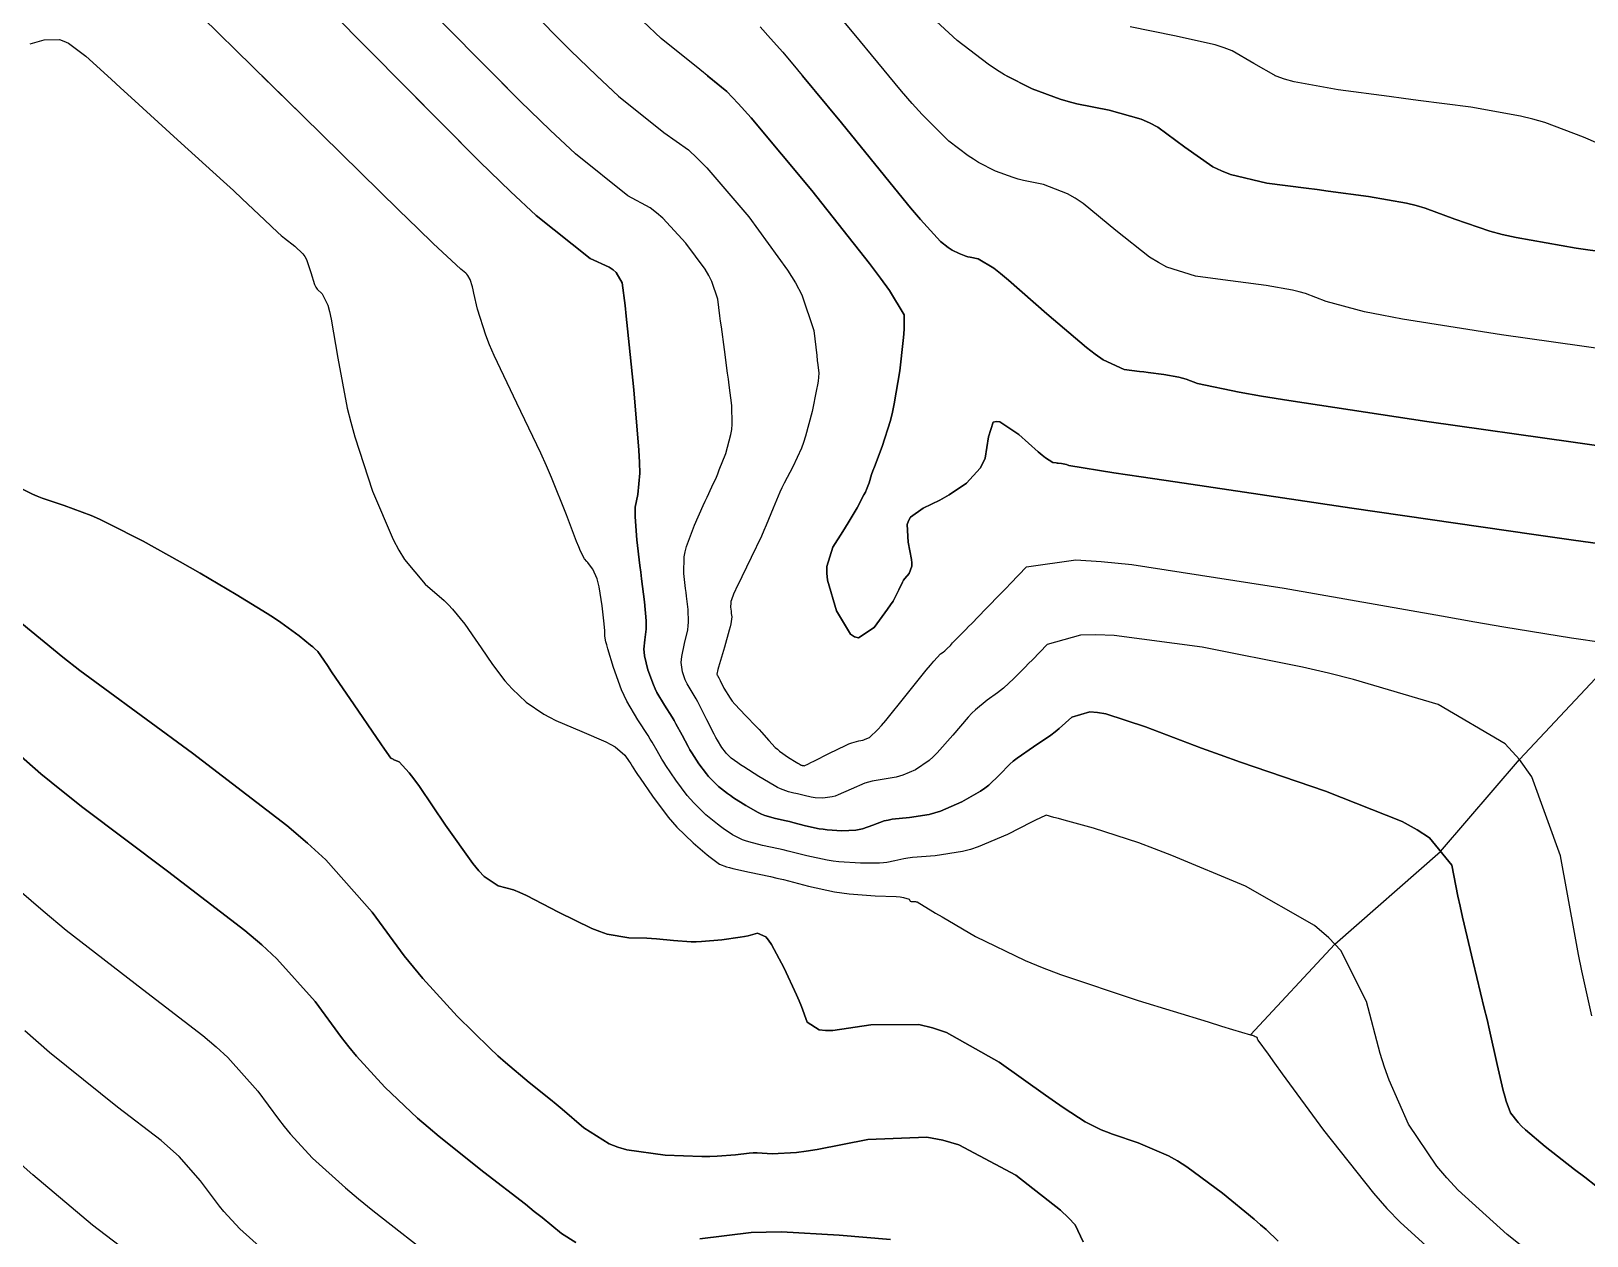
# Model space of a CAD drawing. Header units: metres. Extents: x 837117 to 838479, y 1189012 to 1191015.
# Drawn here: x 837919.49 to 837956.28, y 1189244.17 to 1189272.64 of the extents above; entities that cross this region are included whole.
import ezdxf

# ---------------------------------------------------------------- set-up
doc = ezdxf.new("R2010")
doc.units = ezdxf.units.M
doc.header["$LTSCALE"] = 0.3
for name, color, linetype in [('COTAS 10', 1, 'Continuous'), ('COTAS INT', 252, 'Continuous'), ('DRENAJE', 5, 'Continuous')]:
    doc.layers.add(name, color=color, linetype=linetype)

msp = doc.modelspace()

# ---------------------------------------------------------------- linework, layer by layer
at = {"layer": 'COTAS 10'}
for points in [[(837956.391, 1189249.371), (837956.16, 1189250.431), (837956.082, 1189250.82), (837955.999, 1189251.251), (837955.652, 1189253.152), (837954.975, 1189255.021), (837954.684, 1189255.431), (837954.348, 1189255.796), (837952.762, 1189256.727), (837950.763, 1189257.318), (837950.166, 1189257.468), (837949.552, 1189257.612), (837947.178, 1189258.083), (837945.098, 1189258.356), (837944.669, 1189258.375), (837944.304, 1189258.369), (837943.514, 1189258.144), (837943.165, 1189257.786), (837943.078, 1189257.696), (837942.994, 1189257.611), (837942.726, 1189257.34), (837942.482, 1189257.113), (837942.414, 1189257.056), (837942.345, 1189257.001), (837942.097, 1189256.826), (837941.82, 1189256.604), (837941.735, 1189256.52), (837941.645, 1189256.426), (837941.287, 1189256.005), (837940.917, 1189255.584), (837940.821, 1189255.491), (837940.726, 1189255.407), (837940.404, 1189255.186), (837940.103, 1189255.056), (837940.022, 1189255.03), (837939.942, 1189255.008), (837939.661, 1189254.965), (837939.374, 1189254.918), (837939.291, 1189254.894), (837939.205, 1189254.866), (837938.881, 1189254.726), (837938.574, 1189254.589), (837938.5, 1189254.563), (837938.43, 1189254.542), (837938.215, 1189254.512), (837938.033, 1189254.524), (837937.985, 1189254.53), (837937.936, 1189254.537), (837937.767, 1189254.574), (837937.609, 1189254.614), (837937.569, 1189254.624), (837937.529, 1189254.633), (837937.397, 1189254.662), (837937.214, 1189254.732), (837937.143, 1189254.768), (837937.063, 1189254.812), (837936.698, 1189255.027), (837936.341, 1189255.253), (837936.265, 1189255.303), (837936.199, 1189255.347), (837936.045, 1189255.459), (837935.957, 1189255.544), (837935.934, 1189255.57), (837935.91, 1189255.598), (837935.826, 1189255.71), (837935.721, 1189255.884), (837935.684, 1189255.951), (837935.644, 1189256.027), (837935.471, 1189256.367), (837935.295, 1189256.713), (837935.253, 1189256.791), (837935.213, 1189256.863), (837935.094, 1189257.059), (837935.002, 1189257.217), (837934.979, 1189257.263), (837934.958, 1189257.311), (837934.891, 1189257.496), (837934.863, 1189257.716), (837934.866, 1189257.787), (837934.874, 1189257.862), (837934.943, 1189258.168), (837935.017, 1189258.495), (837935.028, 1189258.583), (837935.035, 1189258.67), (837935.025, 1189258.976), (837934.987, 1189259.288), (837934.976, 1189259.378), (837934.964, 1189259.471), (837934.922, 1189259.821), (837934.934, 1189260.216), (837934.957, 1189260.338), (837934.988, 1189260.465), (837935.173, 1189260.965), (837935.383, 1189261.429), (837935.431, 1189261.533), (837935.474, 1189261.626), (837935.59, 1189261.871), (837935.693, 1189262.099), (837935.727, 1189262.181), (837935.763, 1189262.271), (837935.915, 1189262.661), (837936.038, 1189263.105), (837936.057, 1189263.228), (837936.069, 1189263.352), (837936.056, 1189263.798), (837935.995, 1189264.272), (837935.977, 1189264.413), (837935.958, 1189264.558), (837935.883, 1189265.115), (837935.812, 1189265.654), (837935.794, 1189265.787), (837935.778, 1189265.913), (837935.73, 1189266.309), (837935.589, 1189266.726), (837935.515, 1189266.865), (837935.425, 1189267.013), (837934.973, 1189267.634), (837934.427, 1189268.222), (837934.278, 1189268.351), (837934.13, 1189268.464), (837933.603, 1189268.749), (837932.363, 1189269.744), (837931.765, 1189270.305), (837931.058, 1189270.99), (837927.584, 1189274.494)], [(837957.473, 1189267.311), (837956.025, 1189267.515), (837954.603, 1189267.763), (837954.277, 1189267.836), (837953.981, 1189267.911), (837953.154, 1189268.196), (837952.455, 1189268.46), (837952.239, 1189268.521), (837952.013, 1189268.577), (837951.113, 1189268.737), (837950.158, 1189268.862), (837949.897, 1189268.897), (837949.637, 1189268.93), (837948.709, 1189269.05), (837947.853, 1189269.253), (837947.638, 1189269.339), (837947.432, 1189269.438), (837946.769, 1189269.904), (837946.129, 1189270.372), (837945.938, 1189270.472), (837945.741, 1189270.56), (837944.981, 1189270.772), (837944.216, 1189270.928), (837944.016, 1189270.981), (837943.821, 1189271.038), (837943.161, 1189271.276), (837942.508, 1189271.613), (837942.318, 1189271.731), (837942.124, 1189271.86), (837941.39, 1189272.419), (837940.599, 1189273.15)], [(837956.391, 1189249.371), (837956.16, 1189250.431), (837956.082, 1189250.82), (837955.999, 1189251.251), (837955.652, 1189253.152), (837954.975, 1189255.021), (837954.684, 1189255.431), (837954.348, 1189255.796), (837952.762, 1189256.727), (837950.763, 1189257.318), (837950.166, 1189257.468), (837949.552, 1189257.612), (837947.178, 1189258.083), (837945.098, 1189258.356), (837944.669, 1189258.375), (837944.304, 1189258.369), (837943.514, 1189258.144), (837943.165, 1189257.786), (837943.078, 1189257.696), (837942.994, 1189257.611), (837942.726, 1189257.34), (837942.482, 1189257.113), (837942.414, 1189257.056), (837942.345, 1189257.001), (837942.097, 1189256.826), (837941.82, 1189256.604), (837941.735, 1189256.52), (837941.645, 1189256.426), (837941.287, 1189256.005), (837940.917, 1189255.584), (837940.821, 1189255.491), (837940.726, 1189255.407), (837940.404, 1189255.186), (837940.103, 1189255.056), (837940.022, 1189255.03), (837939.942, 1189255.008), (837939.661, 1189254.965), (837939.374, 1189254.918), (837939.291, 1189254.894), (837939.205, 1189254.866), (837938.881, 1189254.726), (837938.574, 1189254.589), (837938.5, 1189254.563), (837938.43, 1189254.542), (837938.215, 1189254.512), (837938.033, 1189254.524), (837937.985, 1189254.53), (837937.936, 1189254.537), (837937.767, 1189254.574), (837937.609, 1189254.614), (837937.569, 1189254.624), (837937.529, 1189254.633), (837937.397, 1189254.662), (837937.214, 1189254.732), (837937.143, 1189254.768), (837937.063, 1189254.812), (837936.698, 1189255.027), (837936.341, 1189255.253), (837936.265, 1189255.303), (837936.199, 1189255.347), (837936.045, 1189255.459), (837935.957, 1189255.544), (837935.934, 1189255.57), (837935.91, 1189255.598), (837935.826, 1189255.71), (837935.721, 1189255.884), (837935.684, 1189255.951), (837935.644, 1189256.027), (837935.471, 1189256.367), (837935.295, 1189256.713), (837935.253, 1189256.791), (837935.213, 1189256.863), (837935.094, 1189257.059), (837935.002, 1189257.217), (837934.979, 1189257.263), (837934.958, 1189257.311), (837934.891, 1189257.496), (837934.863, 1189257.716), (837934.866, 1189257.787), (837934.874, 1189257.862), (837934.943, 1189258.168), (837935.017, 1189258.495), (837935.028, 1189258.583), (837935.035, 1189258.67), (837935.025, 1189258.976), (837934.987, 1189259.288), (837934.976, 1189259.378), (837934.964, 1189259.471), (837934.922, 1189259.821), (837934.934, 1189260.216), (837934.957, 1189260.338), (837934.988, 1189260.465), (837935.173, 1189260.965), (837935.383, 1189261.429), (837935.431, 1189261.533), (837935.474, 1189261.626), (837935.59, 1189261.871), (837935.693, 1189262.099), (837935.727, 1189262.181), (837935.763, 1189262.271), (837935.915, 1189262.661), (837936.038, 1189263.105), (837936.057, 1189263.228), (837936.069, 1189263.352), (837936.056, 1189263.798), (837935.995, 1189264.272), (837935.977, 1189264.413), (837935.958, 1189264.558), (837935.883, 1189265.115), (837935.812, 1189265.654), (837935.794, 1189265.787), (837935.778, 1189265.913), (837935.73, 1189266.309), (837935.589, 1189266.726), (837935.515, 1189266.865), (837935.425, 1189267.013), (837934.973, 1189267.634), (837934.427, 1189268.222), (837934.278, 1189268.351), (837934.13, 1189268.464), (837933.603, 1189268.749), (837932.363, 1189269.744), (837931.765, 1189270.305), (837931.058, 1189270.99), (837930.465, 1189271.589)], [(837942.555, 1189271.589), (837943.161, 1189271.276), (837943.821, 1189271.038), (837944.016, 1189270.981), (837944.216, 1189270.928), (837944.981, 1189270.772), (837945.741, 1189270.56), (837945.938, 1189270.472), (837946.129, 1189270.372), (837946.769, 1189269.904), (837947.432, 1189269.438), (837947.638, 1189269.339), (837947.853, 1189269.253), (837948.709, 1189269.05), (837949.637, 1189268.93), (837949.897, 1189268.897), (837950.158, 1189268.862), (837951.113, 1189268.737), (837952.013, 1189268.577), (837952.239, 1189268.521), (837952.455, 1189268.46), (837953.154, 1189268.196), (837953.981, 1189267.911), (837954.277, 1189267.836), (837954.603, 1189267.763), (837956.025, 1189267.515), (837957.473, 1189267.311)], [(837944.369, 1189244.023), (837944.174, 1189244.431), (837944.023, 1189244.591), (837943.828, 1189244.773), (837942.772, 1189245.602), (837941.426, 1189246.318), (837941.048, 1189246.429), (837940.668, 1189246.501), (837939.279, 1189246.446), (837938.078, 1189246.209), (837937.817, 1189246.167), (837937.586, 1189246.135), (837937.013, 1189246.107), (837936.655, 1189246.128), (837936.56, 1189246.127), (837936.468, 1189246.123), (837936.15, 1189246.085), (837935.71, 1189246.049), (837935.539, 1189246.047), (837935.348, 1189246.047), (837934.484, 1189246.074), (837933.579, 1189246.201), (837933.363, 1189246.265), (837933.161, 1189246.341), (837932.556, 1189246.718), (837932.049, 1189247.161), (837931.909, 1189247.278), (837931.77, 1189247.393), (837931.27, 1189247.79), (837930.705, 1189248.262), (837930.526, 1189248.425), (837930.336, 1189248.602), (837929.567, 1189249.358), (837928.75, 1189250.251), (837928.531, 1189250.515), (837928.314, 1189250.786), (837927.557, 1189251.821), (837926.456, 1189253.056), (837926.023, 1189253.452), (837925.535, 1189253.871), (837923.307, 1189255.58), (837921.112, 1189257.182), (837920.644, 1189257.534), (837920.237, 1189257.845), (837919.271, 1189258.638)], [(837919.271, 1189258.638), (837920.237, 1189257.845), (837920.644, 1189257.534), (837921.112, 1189257.182), (837923.307, 1189255.58), (837925.535, 1189253.871), (837926.023, 1189253.452), (837926.456, 1189253.056), (837927.557, 1189251.821), (837928.314, 1189250.786), (837928.531, 1189250.515), (837928.75, 1189250.251), (837929.567, 1189249.358), (837930.336, 1189248.602), (837930.526, 1189248.425), (837930.705, 1189248.262), (837931.27, 1189247.79), (837931.77, 1189247.393), (837931.909, 1189247.278), (837932.049, 1189247.161), (837932.556, 1189246.718), (837933.161, 1189246.341), (837933.363, 1189246.265), (837933.579, 1189246.201), (837934.484, 1189246.074), (837935.348, 1189246.047), (837935.539, 1189246.047), (837935.71, 1189246.049), (837936.15, 1189246.085), (837936.468, 1189246.123), (837936.56, 1189246.127), (837936.655, 1189246.128), (837937.013, 1189246.107), (837937.586, 1189246.135), (837937.817, 1189246.167), (837938.078, 1189246.209), (837939.279, 1189246.446), (837940.668, 1189246.501), (837941.048, 1189246.429), (837941.426, 1189246.318), (837942.772, 1189245.602), (837943.828, 1189244.773), (837944.023, 1189244.591), (837944.174, 1189244.431), (837944.369, 1189244.023)]]:
    msp.add_lwpolyline(points, dxfattribs=at)
at = {"layer": 'COTAS INT'}
for points in [[(837929.233, 1189275.226), (837932.245, 1189272.187), (837932.859, 1189271.593), (837933.377, 1189271.106), (837934.452, 1189270.244), (837935.035, 1189269.84), (837935.243, 1189269.643), (837935.471, 1189269.409), (837936.461, 1189268.256), (837937.379, 1189266.996), (837937.561, 1189266.694), (837937.712, 1189266.413), (837937.998, 1189265.566), (837938.067, 1189264.978), (837938.081, 1189264.859), (837938.093, 1189264.759), (837938.118, 1189264.557), (837938.099, 1189264.371), (837938.084, 1189264.281), (837938.064, 1189264.174), (837937.956, 1189263.651), (837937.803, 1189263.066), (837937.755, 1189262.921), (837937.704, 1189262.783), (837937.5, 1189262.345), (837937.295, 1189261.957), (837937.244, 1189261.851), (837937.195, 1189261.746), (837937.038, 1189261.368), (837936.873, 1189260.962), (837936.818, 1189260.838), (837936.76, 1189260.709), (837936.519, 1189260.204), (837936.293, 1189259.744), (837936.245, 1189259.643), (837936.202, 1189259.555), (837936.098, 1189259.334), (837936.048, 1189259.198), (837936.039, 1189259.164), (837936.033, 1189259.131), (837936.03, 1189259.025), (837936.041, 1189258.93), (837936.045, 1189258.905), (837936.047, 1189258.881), (837936.058, 1189258.797), (837936.037, 1189258.637), (837936.021, 1189258.566), (837936, 1189258.482), (837935.885, 1189258.079), (837935.77, 1189257.689), (837935.748, 1189257.613), (837935.731, 1189257.552), (837935.707, 1189257.445), (837935.712, 1189257.429), (837935.714, 1189257.425), (837935.716, 1189257.422), (837935.723, 1189257.409), (837935.751, 1189257.356), (837935.766, 1189257.326), (837935.784, 1189257.291), (837935.873, 1189257.111), (837936.018, 1189256.878), (837936.071, 1189256.809), (837936.129, 1189256.738), (837936.384, 1189256.466), (837936.645, 1189256.203), (837936.706, 1189256.138), (837936.763, 1189256.076), (837936.931, 1189255.88), (837937.086, 1189255.712), (837937.136, 1189255.668), (837937.188, 1189255.625), (837937.398, 1189255.477), (837937.584, 1189255.362), (837937.62, 1189255.34), (837937.65, 1189255.322), (837937.702, 1189255.293), (837937.713, 1189255.291), (837937.717, 1189255.29), (837937.72, 1189255.289), (837937.733, 1189255.286), (837937.747, 1189255.283), (837937.751, 1189255.282), (837937.755, 1189255.282), (837937.77, 1189255.281), (837937.871, 1189255.325), (837937.929, 1189255.354), (837938, 1189255.389), (837938.365, 1189255.573), (837938.746, 1189255.758), (837938.826, 1189255.794), (837938.896, 1189255.823), (837939.06, 1189255.872), (837939.155, 1189255.887), (837939.183, 1189255.895), (837939.21, 1189255.904), (837939.312, 1189255.948), (837939.509, 1189256.133), (837939.596, 1189256.231), (837939.698, 1189256.349), (837940.182, 1189256.945), (837940.658, 1189257.537), (837940.754, 1189257.654), (837940.835, 1189257.75), (837940.997, 1189257.923), (837941.058, 1189257.966), (837941.092, 1189257.994), (837941.152, 1189258.049), (837941.227, 1189258.125), (837941.253, 1189258.152), (837941.281, 1189258.181), (837941.589, 1189258.497), (837941.656, 1189258.567), (837941.731, 1189258.643), (837942.061, 1189258.981), (837942.438, 1189259.369), (837942.543, 1189259.477), (837942.648, 1189259.586), (837943.027, 1189259.98), (837944.193, 1189260.144), (837944.794, 1189260.107), (837945.515, 1189260.036), (837949.123, 1189259.48), (837952.838, 1189258.821), (837953.626, 1189258.683), (837954.31, 1189258.566), (837955.915, 1189258.302), (837956.675, 1189258.192)], [(837956.774, 1189265.112), (837954.257, 1189265.467), (837951.916, 1189265.838), (837951.431, 1189265.926), (837951.017, 1189266.009), (837950.113, 1189266.255), (837949.627, 1189266.439), (837949.477, 1189266.481), (837949.32, 1189266.52), (837948.694, 1189266.631), (837948.031, 1189266.718), (837947.849, 1189266.742), (837947.668, 1189266.766), (837947.024, 1189266.849), (837946.346, 1189267.065), (837946.145, 1189267.173), (837945.937, 1189267.3), (837945.138, 1189267.933), (837944.367, 1189268.566), (837944.177, 1189268.693), (837943.997, 1189268.801), (837943.432, 1189269.016), (837942.954, 1189269.113), (837942.829, 1189269.146), (837942.708, 1189269.181), (837942.296, 1189269.33), (837941.889, 1189269.54), (837941.77, 1189269.614), (837941.649, 1189269.695), (837941.191, 1189270.044), (837940.558, 1189270.672), (837940.327, 1189270.929), (837940.072, 1189271.222), (837938.949, 1189272.58), (837937.871, 1189273.878)], [(837955.715, 1189243.144), (837954.396, 1189244.202), (837953.234, 1189245.251), (837952.968, 1189245.536), (837952.728, 1189245.817), (837952.063, 1189246.811), (837951.603, 1189247.849), (837951.491, 1189248.159), (837951.387, 1189248.478), (837951.064, 1189249.708), (837950.457, 1189250.912), (837950.172, 1189251.214), (837949.837, 1189251.503), (837948.205, 1189252.433), (837946.46, 1189253.156), (837946.054, 1189253.314), (837945.68, 1189253.454), (837944.608, 1189253.806), (837943.916, 1189253.995), (837943.782, 1189254.031), (837943.674, 1189254.06), (837943.493, 1189254.109), (837943.343, 1189254.042), (837943.253, 1189253.998), (837943.143, 1189253.944), (837942.575, 1189253.655), (837941.886, 1189253.359), (837941.699, 1189253.299), (837941.515, 1189253.249), (837940.864, 1189253.149), (837940.331, 1189253.108), (837940.219, 1189253.095), (837940.124, 1189253.082), (837939.913, 1189253.031), (837939.723, 1189252.989), (837939.642, 1189252.982), (837939.548, 1189252.976), (837939.104, 1189252.974), (837938.59, 1189253.007), (837938.452, 1189253.025), (837938.315, 1189253.045), (837937.835, 1189253.149), (837937.388, 1189253.264), (837937.273, 1189253.292), (837937.161, 1189253.318), (837936.785, 1189253.398), (837936.462, 1189253.478), (837936.383, 1189253.504), (837936.308, 1189253.532), (837936.076, 1189253.647), (837935.856, 1189253.797), (837935.789, 1189253.846), (837935.719, 1189253.9), (837935.447, 1189254.123), (837935.161, 1189254.399), (837935.083, 1189254.486), (837935.006, 1189254.577), (837934.732, 1189254.942), (837934.5, 1189255.287), (837934.449, 1189255.366), (837934.405, 1189255.437), (837934.293, 1189255.634), (837934.178, 1189255.835), (837934.132, 1189255.91), (837934.079, 1189255.993), (837933.836, 1189256.361), (837933.574, 1189256.807), (837933.51, 1189256.939), (837933.449, 1189257.075), (837933.259, 1189257.598), (837933.126, 1189258.045), (837933.102, 1189258.134), (837933.083, 1189258.208), (837933.06, 1189258.346), (837933.057, 1189258.479), (837933.051, 1189258.549), (837933.042, 1189258.634), (837932.993, 1189259.058), (837932.92, 1189259.506), (837932.897, 1189259.605), (837932.872, 1189259.694), (837932.771, 1189259.922), (837932.674, 1189260.057), (837932.652, 1189260.085), (837932.631, 1189260.11), (837932.574, 1189260.17), (837932.482, 1189260.352), (837932.44, 1189260.454), (837932.39, 1189260.579), (837932.152, 1189261.214), (837931.798, 1189262.094), (837931.675, 1189262.372), (837931.542, 1189262.666), (837930.973, 1189263.853), (837930.442, 1189264.975), (837930.333, 1189265.228), (837930.24, 1189265.456), (837930.042, 1189266.069), (837929.961, 1189266.45), (837929.942, 1189266.531), (837929.924, 1189266.602), (837929.873, 1189266.771), (837929.814, 1189266.87), (837929.792, 1189266.896), (837929.766, 1189266.923), (837929.651, 1189267.014), (837928.997, 1189267.625), (837928.632, 1189267.978), (837928.187, 1189268.411), (837925.913, 1189270.642), (837923.539, 1189272.97)], [(837956.491, 1189245.354), (837956.227, 1189245.553), (837955.985, 1189245.737), (837955.291, 1189246.279), (837954.83, 1189246.672), (837954.734, 1189246.762), (837954.652, 1189246.844), (837954.47, 1189247.073), (837954.367, 1189247.355), (837954.334, 1189247.471), (837954.299, 1189247.604), (837954.156, 1189248.219), (837953.975, 1189249.028), (837953.916, 1189249.283), (837953.852, 1189249.552), (837953.59, 1189250.635), (837953.337, 1189251.7), (837953.279, 1189251.957), (837953.227, 1189252.197), (837953.081, 1189252.93), (837952.556, 1189253.579), (837952.264, 1189253.767), (837951.908, 1189253.959), (837950.094, 1189254.682), (837948.087, 1189255.368), (837947.609, 1189255.538), (837947.165, 1189255.698), (837945.843, 1189256.201), (837944.905, 1189256.506), (837944.704, 1189256.541), (837944.527, 1189256.554), (837944.097, 1189256.426), (837943.796, 1189256.156), (837943.701, 1189256.081), (837943.601, 1189256.005), (837943.196, 1189255.729), (837942.806, 1189255.458), (837942.715, 1189255.385), (837942.631, 1189255.314), (837942.391, 1189255.065), (837942.137, 1189254.82), (837942.045, 1189254.75), (837941.943, 1189254.681), (837941.496, 1189254.424), (837940.997, 1189254.209), (837940.862, 1189254.166), (837940.729, 1189254.129), (837940.263, 1189254.057), (837939.853, 1189254.013), (837939.755, 1189253.995), (837939.665, 1189253.974), (837939.397, 1189253.878), (837939.148, 1189253.789), (837939.071, 1189253.772), (837938.989, 1189253.759), (837938.66, 1189253.743), (837938.312, 1189253.766), (837938.218, 1189253.777), (837938.126, 1189253.791), (837937.801, 1189253.861), (837937.499, 1189253.939), (837937.421, 1189253.958), (837937.345, 1189253.976), (837937.091, 1189254.03), (837936.838, 1189254.105), (837936.763, 1189254.136), (837936.685, 1189254.172), (837936.387, 1189254.337), (837936.098, 1189254.525), (837936.027, 1189254.575), (837935.959, 1189254.623), (837935.746, 1189254.791), (837935.559, 1189254.972), (837935.508, 1189255.028), (837935.458, 1189255.087), (837935.279, 1189255.326), (837935.111, 1189255.586), (837935.067, 1189255.659), (837935.024, 1189255.732), (837934.882, 1189256), (837934.736, 1189256.274), (837934.692, 1189256.351), (837934.646, 1189256.428), (837934.465, 1189256.71), (837934.288, 1189257.012), (837934.245, 1189257.101), (837934.204, 1189257.193), (837934.075, 1189257.547), (837933.994, 1189257.881), (837933.984, 1189257.961), (837933.979, 1189258.035), (837934.002, 1189258.257), (837934.034, 1189258.509), (837934.035, 1189258.601), (837934.032, 1189258.703), (837933.992, 1189259.156), (837933.926, 1189259.695), (837933.907, 1189259.852), (837933.887, 1189260.012), (837933.814, 1189260.617), (837933.772, 1189261.162), (837933.772, 1189261.284), (837933.777, 1189261.394), (837933.839, 1189261.688), (837933.883, 1189262.198), (837933.876, 1189262.444), (837933.862, 1189262.735), (837933.742, 1189264.166), (837933.596, 1189265.605), (837933.564, 1189265.902), (837933.536, 1189266.154), (837933.469, 1189266.695), (837933.327, 1189266.937), (837933.252, 1189267), (837933.161, 1189267.062), (837932.707, 1189267.272), (837931.431, 1189268.287), (837930.822, 1189268.856), (837930.103, 1189269.55), (837926.582, 1189273.098)], [(837956.65, 1189260.519), (837955.906, 1189260.623), (837955.026, 1189260.747), (837950.722, 1189261.371), (837946.541, 1189261.987), (837945.739, 1189262.107), (837945.09, 1189262.204), (837944.031, 1189262.373), (837943.972, 1189262.396), (837943.934, 1189262.406), (837943.857, 1189262.42), (837943.776, 1189262.43), (837943.753, 1189262.433), (837943.731, 1189262.436), (837943.652, 1189262.446), (837943.48, 1189262.554), (837943.399, 1189262.618), (837943.304, 1189262.698), (837942.842, 1189263.109), (837942.394, 1189263.41), (837942.309, 1189263.42), (837942.24, 1189263.398), (837942.129, 1189263.054), (837942.047, 1189262.55), (837941.996, 1189262.428), (837941.934, 1189262.313), (837941.606, 1189261.959), (837941.201, 1189261.682), (837941.089, 1189261.616), (837940.978, 1189261.555), (837940.58, 1189261.371), (837940.285, 1189261.153), (837940.239, 1189261.07), (837940.209, 1189260.978), (837940.231, 1189260.562), (837940.309, 1189260.157), (837940.315, 1189260.072), (837940.314, 1189259.997), (837940.251, 1189259.823), (837940.148, 1189259.703), (837940.122, 1189259.662), (837940.096, 1189259.618), (837940.01, 1189259.434), (837939.871, 1189259.172), (837939.812, 1189259.08), (837939.744, 1189258.979), (837939.424, 1189258.544), (837939.058, 1189258.306), (837938.961, 1189258.33), (837938.865, 1189258.393), (837938.533, 1189258.944), (837938.325, 1189259.664), (837938.307, 1189259.833), (837938.306, 1189259.99), (837938.445, 1189260.449), (837938.686, 1189260.819), (837938.749, 1189260.92), (837938.811, 1189261.02), (837939.02, 1189261.377), (837939.184, 1189261.682), (837939.218, 1189261.749), (837939.246, 1189261.809), (837939.303, 1189261.964), (837939.365, 1189262.161), (837939.396, 1189262.247), (837939.432, 1189262.348), (837939.613, 1189262.824), (837939.811, 1189263.443), (837939.858, 1189263.633), (837939.901, 1189263.831), (837940.03, 1189264.615), (837940.111, 1189265.328), (837940.125, 1189265.481), (837940.135, 1189265.615), (837940.137, 1189265.94), (837939.787, 1189266.512), (837939.575, 1189266.802), (837939.313, 1189267.15), (837937.949, 1189268.879), (837936.515, 1189270.596), (837936.208, 1189270.935), (837935.941, 1189271.216), (837935.302, 1189271.738), (837934.391, 1189272.468), (837933.953, 1189272.88)], [(837936.726, 1189272.741), (837936.977, 1189272.471), (837937.268, 1189272.144), (837938.651, 1189270.478), (837940.01, 1189268.803), (837940.286, 1189268.47), (837940.518, 1189268.194), (837940.992, 1189267.668), (837941.174, 1189267.529), (837941.222, 1189267.497), (837941.269, 1189267.468), (837941.431, 1189267.384), (837941.595, 1189267.325), (837941.643, 1189267.311), (837941.693, 1189267.298), (837941.882, 1189267.259), (837942.252, 1189267.041), (837942.415, 1189266.915), (837942.605, 1189266.76), (837943.508, 1189265.962), (837944.442, 1189265.163), (837944.651, 1189265.006), (837944.839, 1189264.877), (837945.338, 1189264.648), (837945.7, 1189264.601), (837945.801, 1189264.588), (837945.903, 1189264.574), (837946.276, 1189264.526), (837946.627, 1189264.463), (837946.715, 1189264.441), (837946.8, 1189264.417), (837947.072, 1189264.314), (837948.054, 1189264.106), (837948.585, 1189264.016), (837949.228, 1189263.912), (837952.49, 1189263.419), (837955.952, 1189262.925), (837956.723, 1189262.82)], [(837956.944, 1189269.813), (837956.195, 1189270.137), (837955.283, 1189270.481), (837955.001, 1189270.561), (837954.706, 1189270.634), (837953.532, 1189270.843), (837952.285, 1189271.006), (837951.944, 1189271.051), (837951.605, 1189271.095), (837950.395, 1189271.252), (837949.36, 1189271.441), (837949.131, 1189271.506), (837948.927, 1189271.576), (837948.399, 1189271.875), (837947.891, 1189272.178), (837947.699, 1189272.251), (837947.485, 1189272.32), (837946.53, 1189272.529), (837945.477, 1189272.743)], [(837919.471, 1189272.345), (837919.802, 1189272.437), (837920.159, 1189272.443), (837920.264, 1189272.409), (837920.373, 1189272.36), (837920.787, 1189272.055), (837921.383, 1189271.506), (837921.606, 1189271.302), (837921.853, 1189271.077), (837922.954, 1189270.077), (837924.038, 1189269.09), (837924.275, 1189268.873), (837924.483, 1189268.68), (837925.007, 1189268.184), (837925.326, 1189267.883), (837925.406, 1189267.813), (837925.482, 1189267.749), (837925.726, 1189267.564), (837925.918, 1189267.378), (837925.961, 1189267.313), (837926, 1189267.242), (837926.106, 1189266.938), (837926.195, 1189266.652), (837926.223, 1189266.592), (837926.252, 1189266.542), (837926.372, 1189266.432), (837926.507, 1189266.167), (837926.547, 1189266.018), (837926.588, 1189265.836), (837926.743, 1189264.91), (837926.967, 1189263.735), (837927.052, 1189263.397), (837927.146, 1189263.053), (837927.566, 1189261.767), (837928.051, 1189260.627), (837928.185, 1189260.375), (837928.321, 1189260.151), (837928.811, 1189259.573), (837929.254, 1189259.187), (837929.359, 1189259.084), (837929.456, 1189258.982), (837929.744, 1189258.629), (837929.99, 1189258.274), (837930.061, 1189258.171), (837930.133, 1189258.066), (837930.402, 1189257.672), (837930.692, 1189257.288), (837930.778, 1189257.19), (837930.865, 1189257.096), (837931.198, 1189256.784), (837931.611, 1189256.501), (837931.748, 1189256.425), (837931.895, 1189256.35), (837932.509, 1189256.087), (837933.08, 1189255.846), (837933.199, 1189255.784), (837933.301, 1189255.725), (837933.532, 1189255.53), (837933.633, 1189255.38), (837933.653, 1189255.349), (837933.67, 1189255.323), (837933.704, 1189255.267), (837933.785, 1189255.143), (837933.832, 1189255.073), (837933.889, 1189254.989), (837934.185, 1189254.557), (837934.554, 1189254.066), (837934.658, 1189253.944), (837934.762, 1189253.827), (837935.147, 1189253.456), (837935.479, 1189253.177), (837935.551, 1189253.118), (837935.613, 1189253.068), (837935.765, 1189252.957), (837935.931, 1189252.892), (837936.003, 1189252.872), (837936.086, 1189252.851), (837936.48, 1189252.767), (837936.977, 1189252.661), (837937.125, 1189252.626), (837937.278, 1189252.589), (837937.869, 1189252.437), (837938.488, 1189252.3), (837938.66, 1189252.273), (837938.831, 1189252.25), (837939.446, 1189252.207), (837939.944, 1189252.187), (837940.04, 1189252.178), (837940.118, 1189252.169), (837940.252, 1189252.123), (837940.276, 1189252.082), (837940.285, 1189252.075), (837940.296, 1189252.07), (837940.404, 1189252.07), (837940.421, 1189252.066), (837940.438, 1189252.06), (837940.503, 1189252.024), (837940.746, 1189251.875), (837940.876, 1189251.798), (837941.032, 1189251.706), (837941.821, 1189251.246), (837942.998, 1189250.673), (837943.399, 1189250.509), (837943.832, 1189250.344), (837945.667, 1189249.73), (837947.32, 1189249.224), (837947.638, 1189249.127), (837947.896, 1189249.048), (837948.324, 1189248.919), (837948.354, 1189248.911), (837948.36, 1189248.909), (837948.367, 1189248.908), (837948.383, 1189248.904), (837948.399, 1189248.898), (837948.411, 1189248.894), (837948.437, 1189248.883), (837948.461, 1189248.87), (837948.47, 1189248.861), (837948.479, 1189248.843), (837948.484, 1189248.824), (837948.486, 1189248.819), (837948.487, 1189248.814), (837948.496, 1189248.796), (837948.739, 1189248.459), (837948.889, 1189248.253), (837949.075, 1189247.997), (837950.046, 1189246.667), (837951.229, 1189245.173), (837951.55, 1189244.815), (837951.867, 1189244.48), (837952.985, 1189243.472)], [(837921.293, 1189271.589), (837921.383, 1189271.506), (837921.606, 1189271.302), (837921.853, 1189271.077), (837922.954, 1189270.077), (837924.038, 1189269.09), (837924.275, 1189268.873), (837924.483, 1189268.68), (837925.007, 1189268.184), (837925.326, 1189267.883), (837925.406, 1189267.813), (837925.482, 1189267.749), (837925.726, 1189267.564), (837925.918, 1189267.378), (837925.961, 1189267.313), (837926, 1189267.242), (837926.106, 1189266.938), (837926.195, 1189266.652), (837926.223, 1189266.592), (837926.252, 1189266.542), (837926.372, 1189266.432), (837926.507, 1189266.167), (837926.547, 1189266.018), (837926.588, 1189265.836), (837926.743, 1189264.91), (837926.967, 1189263.735), (837927.052, 1189263.397), (837927.146, 1189263.053), (837927.566, 1189261.767), (837928.051, 1189260.627), (837928.185, 1189260.375), (837928.321, 1189260.151), (837928.811, 1189259.573), (837929.254, 1189259.187), (837929.359, 1189259.084), (837929.456, 1189258.982), (837929.744, 1189258.629), (837929.99, 1189258.274), (837930.061, 1189258.171), (837930.133, 1189258.066), (837930.402, 1189257.672), (837930.692, 1189257.288), (837930.778, 1189257.19), (837930.865, 1189257.096), (837931.198, 1189256.784), (837931.611, 1189256.501), (837931.748, 1189256.425), (837931.895, 1189256.35), (837932.509, 1189256.087), (837933.08, 1189255.846), (837933.199, 1189255.784), (837933.301, 1189255.725), (837933.532, 1189255.53), (837933.633, 1189255.38), (837933.653, 1189255.349), (837933.67, 1189255.323), (837933.704, 1189255.267), (837933.785, 1189255.143), (837933.832, 1189255.073), (837933.889, 1189254.989), (837934.185, 1189254.557), (837934.554, 1189254.066), (837934.658, 1189253.944), (837934.762, 1189253.827), (837935.147, 1189253.456), (837935.479, 1189253.177), (837935.551, 1189253.118), (837935.613, 1189253.068), (837935.765, 1189252.957), (837935.931, 1189252.892), (837936.003, 1189252.872), (837936.086, 1189252.851), (837936.48, 1189252.767), (837936.977, 1189252.661), (837937.125, 1189252.626), (837937.278, 1189252.589), (837937.869, 1189252.437), (837938.488, 1189252.3), (837938.66, 1189252.273), (837938.831, 1189252.25), (837939.446, 1189252.207), (837939.944, 1189252.187), (837940.04, 1189252.178), (837940.118, 1189252.169), (837940.252, 1189252.123), (837940.276, 1189252.082), (837940.285, 1189252.075), (837940.296, 1189252.07), (837940.404, 1189252.07), (837940.421, 1189252.066), (837940.438, 1189252.06), (837940.503, 1189252.024), (837940.746, 1189251.875), (837940.876, 1189251.798), (837941.032, 1189251.706), (837941.821, 1189251.246), (837942.998, 1189250.673), (837943.399, 1189250.509), (837943.832, 1189250.344), (837945.667, 1189249.73), (837947.32, 1189249.224), (837947.638, 1189249.127), (837947.896, 1189249.048), (837948.324, 1189248.919), (837948.354, 1189248.911), (837948.36, 1189248.909), (837948.367, 1189248.908), (837948.383, 1189248.904), (837948.399, 1189248.898), (837948.411, 1189248.894), (837948.437, 1189248.883), (837948.461, 1189248.87), (837948.47, 1189248.861), (837948.479, 1189248.843), (837948.484, 1189248.824), (837948.486, 1189248.819), (837948.487, 1189248.814), (837948.496, 1189248.796), (837948.739, 1189248.459), (837948.889, 1189248.253), (837949.075, 1189247.997), (837950.046, 1189246.667), (837951.229, 1189245.173), (837951.55, 1189244.815), (837951.867, 1189244.48), (837952.985, 1189243.472)], [(837955.715, 1189243.144), (837954.396, 1189244.202), (837953.234, 1189245.251), (837952.968, 1189245.536), (837952.728, 1189245.817), (837952.063, 1189246.811), (837951.603, 1189247.849), (837951.491, 1189248.159), (837951.387, 1189248.478), (837951.064, 1189249.708), (837950.457, 1189250.912), (837950.172, 1189251.214), (837949.837, 1189251.503), (837948.205, 1189252.433), (837946.46, 1189253.156), (837946.054, 1189253.314), (837945.68, 1189253.454), (837944.608, 1189253.806), (837943.916, 1189253.995), (837943.782, 1189254.031), (837943.674, 1189254.06), (837943.493, 1189254.109), (837943.343, 1189254.042), (837943.253, 1189253.998), (837943.143, 1189253.944), (837942.575, 1189253.655), (837941.886, 1189253.359), (837941.699, 1189253.299), (837941.515, 1189253.249), (837940.864, 1189253.149), (837940.331, 1189253.108), (837940.219, 1189253.095), (837940.124, 1189253.082), (837939.913, 1189253.031), (837939.723, 1189252.989), (837939.642, 1189252.982), (837939.548, 1189252.976), (837939.104, 1189252.974), (837938.59, 1189253.007), (837938.452, 1189253.025), (837938.315, 1189253.045), (837937.835, 1189253.149), (837937.388, 1189253.264), (837937.273, 1189253.292), (837937.161, 1189253.318), (837936.785, 1189253.398), (837936.462, 1189253.478), (837936.383, 1189253.504), (837936.308, 1189253.532), (837936.076, 1189253.647), (837935.856, 1189253.797), (837935.789, 1189253.846), (837935.719, 1189253.9), (837935.447, 1189254.123), (837935.161, 1189254.399), (837935.083, 1189254.486), (837935.006, 1189254.577), (837934.732, 1189254.942), (837934.5, 1189255.287), (837934.449, 1189255.366), (837934.405, 1189255.437), (837934.293, 1189255.634), (837934.178, 1189255.835), (837934.132, 1189255.91), (837934.079, 1189255.993), (837933.836, 1189256.361), (837933.574, 1189256.807), (837933.51, 1189256.939), (837933.449, 1189257.075), (837933.259, 1189257.598), (837933.126, 1189258.045), (837933.102, 1189258.134), (837933.083, 1189258.208), (837933.06, 1189258.346), (837933.057, 1189258.479), (837933.051, 1189258.549), (837933.042, 1189258.634), (837932.993, 1189259.058), (837932.92, 1189259.506), (837932.897, 1189259.605), (837932.872, 1189259.694), (837932.771, 1189259.922), (837932.674, 1189260.057), (837932.652, 1189260.085), (837932.631, 1189260.11), (837932.574, 1189260.17), (837932.482, 1189260.352), (837932.44, 1189260.454), (837932.39, 1189260.579), (837932.152, 1189261.214), (837931.798, 1189262.094), (837931.675, 1189262.372), (837931.542, 1189262.666), (837930.973, 1189263.853), (837930.442, 1189264.975), (837930.333, 1189265.228), (837930.24, 1189265.456), (837930.042, 1189266.069), (837929.961, 1189266.45), (837929.942, 1189266.531), (837929.924, 1189266.602), (837929.873, 1189266.771), (837929.814, 1189266.87), (837929.792, 1189266.896), (837929.766, 1189266.923), (837929.651, 1189267.014), (837928.997, 1189267.625), (837928.632, 1189267.978), (837928.187, 1189268.411), (837925.913, 1189270.642), (837924.948, 1189271.589)], [(837928.08, 1189271.589), (837930.103, 1189269.55), (837930.822, 1189268.856), (837931.431, 1189268.287), (837932.707, 1189267.272), (837933.161, 1189267.062), (837933.252, 1189267), (837933.327, 1189266.937), (837933.469, 1189266.695), (837933.536, 1189266.154), (837933.564, 1189265.902), (837933.596, 1189265.605), (837933.742, 1189264.166), (837933.862, 1189262.735), (837933.876, 1189262.444), (837933.883, 1189262.198), (837933.839, 1189261.688), (837933.777, 1189261.394), (837933.772, 1189261.284), (837933.772, 1189261.162), (837933.814, 1189260.617), (837933.887, 1189260.012), (837933.907, 1189259.852), (837933.926, 1189259.695), (837933.992, 1189259.156), (837934.032, 1189258.703), (837934.035, 1189258.601), (837934.034, 1189258.509), (837934.002, 1189258.257), (837933.979, 1189258.035), (837933.984, 1189257.961), (837933.994, 1189257.881), (837934.075, 1189257.547), (837934.204, 1189257.193), (837934.245, 1189257.101), (837934.288, 1189257.012), (837934.465, 1189256.71), (837934.646, 1189256.428), (837934.692, 1189256.351), (837934.736, 1189256.274), (837934.882, 1189256), (837935.024, 1189255.732), (837935.067, 1189255.659), (837935.111, 1189255.586), (837935.279, 1189255.326), (837935.458, 1189255.087), (837935.508, 1189255.028), (837935.559, 1189254.972), (837935.746, 1189254.791), (837935.959, 1189254.623), (837936.027, 1189254.575), (837936.098, 1189254.525), (837936.387, 1189254.337), (837936.685, 1189254.172), (837936.763, 1189254.136), (837936.838, 1189254.105), (837937.091, 1189254.03), (837937.345, 1189253.976), (837937.421, 1189253.958), (837937.499, 1189253.939), (837937.801, 1189253.861), (837938.126, 1189253.791), (837938.218, 1189253.777), (837938.312, 1189253.766), (837938.66, 1189253.743), (837938.989, 1189253.759), (837939.071, 1189253.772), (837939.148, 1189253.789), (837939.397, 1189253.878), (837939.665, 1189253.974), (837939.755, 1189253.995), (837939.853, 1189254.013), (837940.263, 1189254.057), (837940.729, 1189254.129), (837940.862, 1189254.166), (837940.997, 1189254.209), (837941.496, 1189254.424), (837941.943, 1189254.681), (837942.045, 1189254.75), (837942.137, 1189254.82), (837942.391, 1189255.065), (837942.631, 1189255.314), (837942.715, 1189255.385), (837942.806, 1189255.458), (837943.196, 1189255.729), (837943.601, 1189256.005), (837943.701, 1189256.081), (837943.796, 1189256.156), (837944.097, 1189256.426), (837944.527, 1189256.554), (837944.704, 1189256.541), (837944.905, 1189256.506), (837945.843, 1189256.201), (837947.165, 1189255.698), (837947.609, 1189255.538), (837948.087, 1189255.368), (837950.094, 1189254.682), (837951.908, 1189253.959), (837952.264, 1189253.767), (837952.556, 1189253.579), (837953.081, 1189252.93), (837953.227, 1189252.197), (837953.279, 1189251.957), (837953.337, 1189251.7), (837953.59, 1189250.635), (837953.852, 1189249.552), (837953.916, 1189249.283), (837953.975, 1189249.028), (837954.156, 1189248.219), (837954.299, 1189247.604), (837954.334, 1189247.471), (837954.367, 1189247.355), (837954.47, 1189247.073), (837954.652, 1189246.844), (837954.734, 1189246.762), (837954.83, 1189246.672), (837955.291, 1189246.279), (837955.985, 1189245.737), (837956.227, 1189245.553), (837956.491, 1189245.354)], [(837932.864, 1189271.589), (837933.377, 1189271.106), (837934.452, 1189270.244), (837935.035, 1189269.84), (837935.243, 1189269.643), (837935.471, 1189269.409), (837936.461, 1189268.256), (837937.379, 1189266.996), (837937.561, 1189266.694), (837937.712, 1189266.413), (837937.998, 1189265.566), (837938.067, 1189264.978), (837938.081, 1189264.859), (837938.093, 1189264.759), (837938.118, 1189264.557), (837938.099, 1189264.371), (837938.084, 1189264.281), (837938.064, 1189264.174), (837937.956, 1189263.651), (837937.803, 1189263.066), (837937.755, 1189262.921), (837937.704, 1189262.783), (837937.5, 1189262.345), (837937.295, 1189261.957), (837937.244, 1189261.851), (837937.195, 1189261.746), (837937.038, 1189261.368), (837936.873, 1189260.962), (837936.818, 1189260.838), (837936.76, 1189260.709), (837936.519, 1189260.204), (837936.293, 1189259.744), (837936.245, 1189259.643), (837936.202, 1189259.555), (837936.098, 1189259.334), (837936.048, 1189259.198), (837936.039, 1189259.164), (837936.033, 1189259.131), (837936.03, 1189259.025), (837936.041, 1189258.93), (837936.045, 1189258.905), (837936.047, 1189258.881), (837936.058, 1189258.797), (837936.037, 1189258.637), (837936.021, 1189258.566), (837936, 1189258.482), (837935.885, 1189258.079), (837935.77, 1189257.689), (837935.748, 1189257.613), (837935.731, 1189257.552), (837935.707, 1189257.445), (837935.712, 1189257.429), (837935.714, 1189257.425), (837935.716, 1189257.422), (837935.723, 1189257.409), (837935.751, 1189257.356), (837935.766, 1189257.326), (837935.784, 1189257.291), (837935.873, 1189257.111), (837936.018, 1189256.878), (837936.071, 1189256.809), (837936.129, 1189256.738), (837936.384, 1189256.466), (837936.645, 1189256.203), (837936.706, 1189256.138), (837936.763, 1189256.076), (837936.931, 1189255.88), (837937.086, 1189255.712), (837937.136, 1189255.668), (837937.188, 1189255.625), (837937.398, 1189255.477), (837937.584, 1189255.362), (837937.62, 1189255.34), (837937.65, 1189255.322), (837937.702, 1189255.293), (837937.713, 1189255.291), (837937.717, 1189255.29), (837937.72, 1189255.289), (837937.733, 1189255.286), (837937.747, 1189255.283), (837937.751, 1189255.282), (837937.755, 1189255.282), (837937.77, 1189255.281), (837937.871, 1189255.325), (837937.929, 1189255.354), (837938, 1189255.389), (837938.365, 1189255.573), (837938.746, 1189255.758), (837938.826, 1189255.794), (837938.896, 1189255.823), (837939.06, 1189255.872), (837939.155, 1189255.887), (837939.183, 1189255.895), (837939.21, 1189255.904), (837939.312, 1189255.948), (837939.509, 1189256.133), (837939.596, 1189256.231), (837939.698, 1189256.349), (837940.182, 1189256.945), (837940.658, 1189257.537), (837940.754, 1189257.654), (837940.835, 1189257.75), (837940.997, 1189257.923), (837941.058, 1189257.966), (837941.092, 1189257.994), (837941.152, 1189258.049), (837941.227, 1189258.125), (837941.253, 1189258.152), (837941.281, 1189258.181), (837941.589, 1189258.497), (837941.656, 1189258.567), (837941.731, 1189258.643), (837942.061, 1189258.981), (837942.438, 1189259.369), (837942.543, 1189259.477), (837942.648, 1189259.586), (837943.027, 1189259.98), (837944.193, 1189260.144), (837944.794, 1189260.107), (837945.515, 1189260.036), (837949.123, 1189259.48), (837952.838, 1189258.821), (837953.626, 1189258.683), (837954.31, 1189258.566), (837955.915, 1189258.302), (837956.675, 1189258.192)], [(837935.485, 1189271.589), (837935.941, 1189271.216), (837936.208, 1189270.935), (837936.515, 1189270.596), (837937.949, 1189268.879), (837939.313, 1189267.15), (837939.575, 1189266.802), (837939.787, 1189266.512), (837940.137, 1189265.94), (837940.135, 1189265.615), (837940.125, 1189265.481), (837940.111, 1189265.328), (837940.03, 1189264.615), (837939.901, 1189263.831), (837939.858, 1189263.633), (837939.811, 1189263.443), (837939.613, 1189262.824), (837939.432, 1189262.348), (837939.396, 1189262.247), (837939.365, 1189262.161), (837939.303, 1189261.964), (837939.246, 1189261.809), (837939.218, 1189261.749), (837939.184, 1189261.682), (837939.02, 1189261.377), (837938.811, 1189261.02), (837938.749, 1189260.92), (837938.686, 1189260.819), (837938.445, 1189260.449), (837938.306, 1189259.99), (837938.307, 1189259.833), (837938.325, 1189259.664), (837938.533, 1189258.944), (837938.865, 1189258.393), (837938.961, 1189258.33), (837939.058, 1189258.306), (837939.424, 1189258.544), (837939.744, 1189258.979), (837939.812, 1189259.08), (837939.871, 1189259.172), (837940.01, 1189259.434), (837940.096, 1189259.618), (837940.122, 1189259.662), (837940.148, 1189259.703), (837940.251, 1189259.823), (837940.314, 1189259.997), (837940.315, 1189260.072), (837940.309, 1189260.157), (837940.231, 1189260.562), (837940.209, 1189260.978), (837940.239, 1189261.07), (837940.285, 1189261.153), (837940.58, 1189261.371), (837940.978, 1189261.555), (837941.089, 1189261.616), (837941.201, 1189261.682), (837941.606, 1189261.959), (837941.934, 1189262.313), (837941.996, 1189262.428), (837942.047, 1189262.55), (837942.129, 1189263.054), (837942.24, 1189263.398), (837942.309, 1189263.42), (837942.394, 1189263.41), (837942.842, 1189263.109), (837943.304, 1189262.698), (837943.399, 1189262.618), (837943.48, 1189262.554), (837943.652, 1189262.446), (837943.731, 1189262.436), (837943.753, 1189262.433), (837943.776, 1189262.43), (837943.857, 1189262.42), (837943.934, 1189262.406), (837943.972, 1189262.396), (837944.031, 1189262.373), (837945.09, 1189262.204), (837945.739, 1189262.107), (837946.541, 1189261.987), (837950.722, 1189261.371), (837955.026, 1189260.747), (837955.906, 1189260.623), (837956.65, 1189260.519)], [(837956.723, 1189262.82), (837955.952, 1189262.925), (837952.49, 1189263.419), (837949.228, 1189263.912), (837948.585, 1189264.016), (837948.054, 1189264.106), (837947.072, 1189264.314), (837946.8, 1189264.417), (837946.715, 1189264.441), (837946.627, 1189264.463), (837946.276, 1189264.526), (837945.903, 1189264.574), (837945.801, 1189264.588), (837945.7, 1189264.601), (837945.338, 1189264.648), (837944.839, 1189264.877), (837944.651, 1189265.006), (837944.442, 1189265.163), (837943.508, 1189265.962), (837942.605, 1189266.76), (837942.415, 1189266.915), (837942.252, 1189267.041), (837941.882, 1189267.259), (837941.693, 1189267.298), (837941.643, 1189267.311), (837941.595, 1189267.325), (837941.431, 1189267.384), (837941.269, 1189267.468), (837941.222, 1189267.497), (837941.174, 1189267.529), (837940.992, 1189267.668), (837940.518, 1189268.194), (837940.286, 1189268.47), (837940.01, 1189268.803), (837938.651, 1189270.478), (837937.729, 1189271.589)], [(837956.774, 1189265.112), (837954.257, 1189265.467), (837951.916, 1189265.838), (837951.431, 1189265.926), (837951.017, 1189266.009), (837950.113, 1189266.255), (837949.627, 1189266.439), (837949.477, 1189266.481), (837949.32, 1189266.52), (837948.694, 1189266.631), (837948.031, 1189266.718), (837947.849, 1189266.742), (837947.668, 1189266.766), (837947.024, 1189266.849), (837946.346, 1189267.065), (837946.145, 1189267.173), (837945.937, 1189267.3), (837945.138, 1189267.933), (837944.367, 1189268.566), (837944.177, 1189268.693), (837943.997, 1189268.801), (837943.432, 1189269.016), (837942.954, 1189269.113), (837942.829, 1189269.146), (837942.708, 1189269.181), (837942.296, 1189269.33), (837941.889, 1189269.54), (837941.77, 1189269.614), (837941.649, 1189269.695), (837941.191, 1189270.044), (837940.558, 1189270.672), (837940.327, 1189270.929), (837940.072, 1189271.222), (837939.769, 1189271.589)], [(837956.944, 1189269.813), (837956.195, 1189270.137), (837955.283, 1189270.481), (837955.001, 1189270.561), (837954.706, 1189270.634), (837953.532, 1189270.843), (837952.285, 1189271.006), (837951.944, 1189271.051), (837951.605, 1189271.095), (837950.395, 1189271.252), (837949.36, 1189271.441), (837949.131, 1189271.506), (837948.927, 1189271.576), (837948.905, 1189271.589)], [(837948.977, 1189244.046), (837948.694, 1189244.316), (837948.563, 1189244.43), (837948.409, 1189244.561), (837947.665, 1189245.177), (837946.815, 1189245.803), (837946.595, 1189245.94), (837946.381, 1189246.061), (837945.665, 1189246.369), (837945.064, 1189246.57), (837944.922, 1189246.623), (837944.792, 1189246.676), (837944.414, 1189246.86), (837943.916, 1189247.185), (837943.711, 1189247.327), (837943.476, 1189247.491), (837942.384, 1189248.273), (837941.137, 1189248.974), (837940.804, 1189249.087), (837940.478, 1189249.166), (837939.346, 1189249.157), (837938.449, 1189249.022), (837938.271, 1189249.021), (837938.122, 1189249.036), (837937.839, 1189249.219), (837937.704, 1189249.589), (837937.649, 1189249.721), (837937.587, 1189249.866), (837937.3, 1189250.495), (837936.999, 1189251.056), (837936.928, 1189251.158), (837936.862, 1189251.236), (837936.669, 1189251.325), (837936.443, 1189251.261), (837936.356, 1189251.244), (837936.26, 1189251.226), (837935.825, 1189251.163), (837935.344, 1189251.123), (837935.218, 1189251.12), (837935.095, 1189251.12), (837934.678, 1189251.15), (837934.275, 1189251.191), (837934.162, 1189251.198), (837934.048, 1189251.204), (837933.627, 1189251.209), (837933.112, 1189251.3), (837932.938, 1189251.359), (837932.75, 1189251.432), (837931.96, 1189251.821), (837931.207, 1189252.211), (837931.043, 1189252.285), (837930.898, 1189252.345), (837930.538, 1189252.439), (837930.204, 1189252.659), (837930.076, 1189252.798), (837929.933, 1189252.971), (837929.291, 1189253.876), (837928.671, 1189254.791), (837928.542, 1189254.969), (837928.432, 1189255.115), (837928.192, 1189255.371), (837928.09, 1189255.413), (837928.068, 1189255.423), (837928.048, 1189255.432), (837928, 1189255.462), (837927.847, 1189255.671), (837927.761, 1189255.794), (837927.657, 1189255.944), (837927.126, 1189256.722), (837926.597, 1189257.499), (837926.495, 1189257.649), (837926.412, 1189257.772), (837926.271, 1189257.979), (837926.192, 1189258.05), (837926.149, 1189258.087), (837926.096, 1189258.131), (837925.826, 1189258.35), (837925.396, 1189258.663), (837925.242, 1189258.766), (837925.073, 1189258.876), (837924.336, 1189259.331), (837923.491, 1189259.828), (837923.254, 1189259.964), (837923.015, 1189260.1), (837922.138, 1189260.586), (837921.312, 1189261.009), (837921.105, 1189261.105), (837920.907, 1189261.193), (837920.269, 1189261.431), (837919.755, 1189261.605), (837919.635, 1189261.651), (837919.524, 1189261.697), (837919.205, 1189261.854)], [(837919.205, 1189261.854), (837919.524, 1189261.697), (837919.635, 1189261.651), (837919.755, 1189261.605), (837920.269, 1189261.431), (837920.907, 1189261.193), (837921.105, 1189261.105), (837921.312, 1189261.009), (837922.138, 1189260.586), (837923.015, 1189260.1), (837923.254, 1189259.964), (837923.491, 1189259.828), (837924.336, 1189259.331), (837925.073, 1189258.876), (837925.242, 1189258.766), (837925.396, 1189258.663), (837925.826, 1189258.35), (837926.096, 1189258.131), (837926.149, 1189258.087), (837926.192, 1189258.05), (837926.271, 1189257.979), (837926.412, 1189257.772), (837926.495, 1189257.649), (837926.597, 1189257.499), (837927.126, 1189256.722), (837927.657, 1189255.944), (837927.761, 1189255.794), (837927.847, 1189255.671), (837928, 1189255.462), (837928.048, 1189255.432), (837928.068, 1189255.423), (837928.09, 1189255.413), (837928.192, 1189255.371), (837928.432, 1189255.115), (837928.542, 1189254.969), (837928.671, 1189254.791), (837929.291, 1189253.876), (837929.933, 1189252.971), (837930.076, 1189252.798), (837930.204, 1189252.659), (837930.538, 1189252.439), (837930.898, 1189252.345), (837931.043, 1189252.285), (837931.207, 1189252.211), (837931.96, 1189251.821), (837932.75, 1189251.432), (837932.938, 1189251.359), (837933.112, 1189251.3), (837933.627, 1189251.209), (837934.048, 1189251.204), (837934.162, 1189251.198), (837934.275, 1189251.191), (837934.678, 1189251.15), (837935.095, 1189251.12), (837935.218, 1189251.12), (837935.344, 1189251.123), (837935.825, 1189251.163), (837936.26, 1189251.226), (837936.356, 1189251.244), (837936.443, 1189251.261), (837936.669, 1189251.325), (837936.862, 1189251.236), (837936.928, 1189251.158), (837936.999, 1189251.056), (837937.3, 1189250.495), (837937.587, 1189249.866), (837937.649, 1189249.721), (837937.704, 1189249.589), (837937.839, 1189249.219), (837938.122, 1189249.036), (837938.271, 1189249.021), (837938.449, 1189249.022), (837939.346, 1189249.157), (837940.478, 1189249.166), (837940.804, 1189249.087), (837941.137, 1189248.974), (837942.384, 1189248.273), (837943.476, 1189247.491), (837943.711, 1189247.327), (837943.916, 1189247.185), (837944.414, 1189246.86), (837944.792, 1189246.676), (837944.922, 1189246.623), (837945.064, 1189246.57), (837945.665, 1189246.369), (837946.381, 1189246.061), (837946.595, 1189245.94), (837946.815, 1189245.803), (837947.665, 1189245.177), (837948.409, 1189244.561), (837948.563, 1189244.43), (837948.694, 1189244.316), (837948.977, 1189244.046)], [(837932.368, 1189244.01), (837932.029, 1189244.221), (837931.575, 1189244.599), (837931.389, 1189244.747), (837931.178, 1189244.914), (837930.198, 1189245.671), (837929.139, 1189246.515), (837928.878, 1189246.736), (837928.63, 1189246.951), (837927.854, 1189247.683), (837927.183, 1189248.416), (837927.003, 1189248.632), (837926.826, 1189248.854), (837926.204, 1189249.705), (837925.3, 1189250.718), (837924.945, 1189251.043), (837924.544, 1189251.387), (837922.715, 1189252.791), (837920.717, 1189254.289), (837920.209, 1189254.693), (837919.721, 1189255.092), (837918.122, 1189256.494)], [(837918.122, 1189256.494), (837919.721, 1189255.092), (837920.209, 1189254.693), (837920.717, 1189254.289), (837922.715, 1189252.791), (837924.544, 1189251.387), (837924.945, 1189251.043), (837925.3, 1189250.718), (837926.204, 1189249.705), (837926.826, 1189248.854), (837927.003, 1189248.632), (837927.183, 1189248.416), (837927.854, 1189247.683), (837928.63, 1189246.951), (837928.878, 1189246.736), (837929.139, 1189246.515), (837930.198, 1189245.671), (837931.178, 1189244.914), (837931.389, 1189244.747), (837931.575, 1189244.599), (837932.029, 1189244.221), (837932.368, 1189244.01)], [(837919.205, 1189252.338), (837919.774, 1189251.851), (837920.322, 1189251.395), (837922.123, 1189250.001), (837923.553, 1189248.904), (837923.866, 1189248.635), (837924.144, 1189248.381), (837924.851, 1189247.588), (837925.337, 1189246.923), (837925.476, 1189246.75), (837925.617, 1189246.58), (837926.141, 1189246.007), (837926.925, 1189245.3), (837927.229, 1189245.046), (837927.572, 1189244.768), (837929.125, 1189243.553)], [(837919.205, 1189252.338), (837919.774, 1189251.851), (837920.322, 1189251.395), (837922.123, 1189250.001), (837923.553, 1189248.904), (837923.866, 1189248.635), (837924.144, 1189248.381), (837924.851, 1189247.588), (837925.337, 1189246.923), (837925.476, 1189246.75), (837925.617, 1189246.58), (837926.141, 1189246.007), (837926.925, 1189245.3), (837927.229, 1189245.046), (837927.572, 1189244.768), (837929.125, 1189243.553)], [(837925.041, 1189243.785), (837924.428, 1189244.331), (837924.05, 1189244.745), (837923.948, 1189244.867), (837923.848, 1189244.992), (837923.498, 1189245.471), (837922.988, 1189246.043), (837922.788, 1189246.226), (837922.562, 1189246.42), (837921.531, 1189247.211), (837919.926, 1189248.502), (837919.339, 1189249.01)], [(837925.041, 1189243.785), (837924.428, 1189244.331), (837924.05, 1189244.745), (837923.948, 1189244.867), (837923.848, 1189244.992), (837923.498, 1189245.471), (837922.988, 1189246.043), (837922.788, 1189246.226), (837922.562, 1189246.42), (837921.531, 1189247.211), (837919.926, 1189248.502), (837919.339, 1189249.01)], [(837921.571, 1189243.937), (837920.939, 1189244.422), (837919.531, 1189245.608), (837918.904, 1189246.169)], [(837921.571, 1189243.937), (837920.939, 1189244.422), (837919.531, 1189245.608), (837918.904, 1189246.169)], [(837939.815, 1189244.081), (837938.599, 1189244.184), (837937.232, 1189244.262), (837936.871, 1189244.258), (837936.517, 1189244.244), (837935.306, 1189244.101)], [(837935.306, 1189244.101), (837936.517, 1189244.244), (837936.871, 1189244.258), (837937.232, 1189244.262), (837938.599, 1189244.184), (837939.815, 1189244.081)]]:
    msp.add_lwpolyline(points, dxfattribs=at)
at = {"layer": 'DRENAJE'}
for p, q in [((837954.684, 1189255.431), (837957.206, 1189258.119)), ((837952.819, 1189253.255), (837954.684, 1189255.431)), ((837950.314, 1189251.063), (837952.819, 1189253.255)), ((837948.324, 1189248.919), (837950.314, 1189251.063))]:
    msp.add_line(p, q, dxfattribs=at)

doc.saveas('drawing.dxf')
